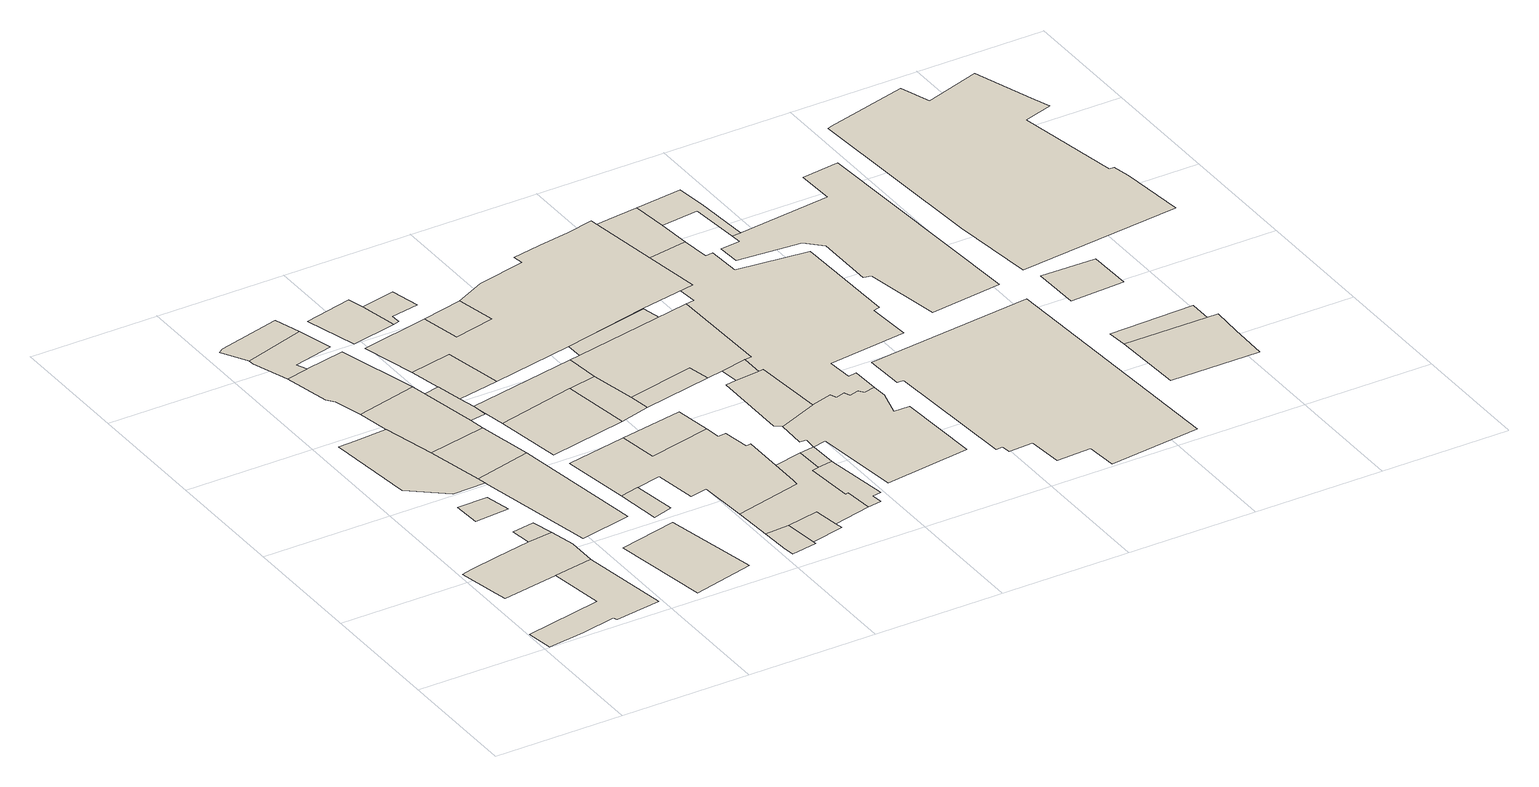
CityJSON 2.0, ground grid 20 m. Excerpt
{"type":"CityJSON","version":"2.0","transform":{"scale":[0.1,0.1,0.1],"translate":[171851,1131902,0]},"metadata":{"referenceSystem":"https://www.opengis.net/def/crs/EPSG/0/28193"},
"CityObjects":{
"building1":{"type":"Building","attributes":{"time":{"estimatedStart":{"year":1841},"estimatedEnd":{"year":1938}},"material":{"value":"dressed stone","sources":[{"name":"Amiran Atlas, sheet 11, map 4.2","type":"Secondary cartographic source"}],"paradata":{"author":"Beatrice Vaienti","date":"29-05-2023","version":0}},"numberOfFloors":{"value":"1","sources":[{"name":"Amiran Atlas, sheet 12, map 4.3","type":"Secondary cartographic source"}],"paradata":{"type":"user","author":"Beatrice Vaienti","date":"29-05-2023","comments":"In the atlas the value is \"1-3\", we have chosen a random value between 1 and 3 assigning a higher probability to 1 and 2 floors, respectively p=[0.35,0.35,0.3] for 1, 2, 3 floors","version":0}},"roof":{"type":{"value":"flat","paradata":{"type":"user","author":"Beatrice Vaienti","date":"29-05-2023","version":0}}},"updatedGeometry":true},"geometry":[{"type":"MultiSurface","lod":"0","boundaries":[[[0,1,2,3,4,5,6,7,8]]]}]},
"building2":{"type":"Building","attributes":{"time":{"estimatedStart":{"year":1841},"estimatedEnd":{"year":1938}},"material":{"value":"dressed stone","sources":[{"name":"Amiran Atlas, sheet 11, map 4.2","type":"Secondary cartographic source"}],"paradata":{"author":"Beatrice Vaienti","date":"29-05-2023","version":0}},"numberOfFloors":{"value":"2","sources":[{"name":"Amiran Atlas, sheet 12, map 4.3","type":"Secondary cartographic source"}],"paradata":{"type":"user","author":"Beatrice Vaienti","date":"29-05-2023","comments":"In the atlas the value is \"1-3\", we have chosen a random value between 1 and 3 assigning a higher probability to 1 and 2 floors, respectively p=[0.35,0.35,0.3] for 1, 2, 3 floors","version":0}},"roof":{"type":{"value":"hip","paradata":{"type":"user","author":"Beatrice Vaienti","date":"29-05-2023","comments":"In the Atlas the value is reported is 'gabled (tiles)', however it is not clear whether it refers to a hip or a gable roof. Therefore we assigned a random value between the two.","version":0}}},"updatedGeometry":true},"geometry":[{"type":"MultiSurface","lod":"0","boundaries":[[[9,10,7,6,11,12,13,14,15,16]]]}]},
"building3":{"type":"Building","attributes":{"time":{"estimatedStart":{"year":1841},"estimatedEnd":{"year":1938}},"material":{"value":"dressed stone","sources":[{"name":"Amiran Atlas, sheet 11, map 4.2","type":"Secondary cartographic source"}],"paradata":{"author":"Beatrice Vaienti","date":"29-05-2023","version":0}},"numberOfFloors":{"value":"3","sources":[{"name":"Amiran Atlas, sheet 12, map 4.3","type":"Secondary cartographic source"}],"paradata":{"type":"user","author":"Beatrice Vaienti","date":"29-05-2023","comments":"In the atlas the value is \"1-3\", we have chosen a random value between 1 and 3 assigning a higher probability to 1 and 2 floors, respectively p=[0.35,0.35,0.3] for 1, 2, 3 floors","version":0}},"roof":{"type":{"value":"domed","paradata":{"type":"user","author":"Beatrice Vaienti","date":"29-05-2023","version":0}}},"updatedGeometry":true},"geometry":[{"type":"MultiSurface","lod":"0","boundaries":[[[13,12,17,18]]]}]},
"building4":{"type":"Building","attributes":{"time":{"estimatedStart":{"year":1841},"estimatedEnd":{"year":1938}},"material":{"value":"dressed stone","sources":[{"name":"Amiran Atlas, sheet 11, map 4.2","type":"Secondary cartographic source"}],"paradata":{"author":"Beatrice Vaienti","date":"29-05-2023","version":0}},"numberOfFloors":{"value":"2","sources":[{"name":"Amiran Atlas, sheet 12, map 4.3","type":"Secondary cartographic source"}],"paradata":{"type":"user","author":"Beatrice Vaienti","date":"29-05-2023","comments":"In the atlas the value is \"1-3\", we have chosen a random value between 1 and 3 assigning a higher probability to 1 and 2 floors, respectively p=[0.35,0.35,0.3] for 1, 2, 3 floors","version":0}},"roof":{"type":{"value":"gable","paradata":{"type":"user","author":"Beatrice Vaienti","date":"29-05-2023","comments":"In the Atlas the value is reported is 'gabled (tiles)', however it is not clear whether it refers to a hip or a gable roof. Therefore we assigned a random value between the two.","version":0}}},"updatedGeometry":true},"geometry":[{"type":"MultiSurface","lod":"0","boundaries":[[[19,20,21,22]]]}]},
"building5":{"type":"Building","attributes":{"time":{"estimatedStart":{"year":1841},"estimatedEnd":{"year":1938}},"material":{"value":"dressed stone","sources":[{"name":"Amiran Atlas, sheet 11, map 4.2","type":"Secondary cartographic source"}],"paradata":{"author":"Beatrice Vaienti","date":"29-05-2023","version":0}},"numberOfFloors":{"value":"3","sources":[{"name":"Amiran Atlas, sheet 12, map 4.3","type":"Secondary cartographic source"}],"paradata":{"type":"user","author":"Beatrice Vaienti","date":"29-05-2023","comments":"In the atlas the value is \"1-3\", we have chosen a random value between 1 and 3 assigning a higher probability to 1 and 2 floors, respectively p=[0.35,0.35,0.3] for 1, 2, 3 floors","version":0}},"roof":{"type":{"value":"flat","paradata":{"type":"user","author":"Beatrice Vaienti","date":"29-05-2023","version":0}}},"updatedGeometry":true},"geometry":[{"type":"MultiSurface","lod":"0","boundaries":[[[23,24,25,26,27,28,29,30,31]]]}]},
"building6":{"type":"Building","attributes":{"time":{"estimatedStart":{"year":1841},"estimatedEnd":{"year":1938}},"material":{"value":"dressed stone","sources":[{"name":"Amiran Atlas, sheet 11, map 4.2","type":"Secondary cartographic source"}],"paradata":{"author":"Beatrice Vaienti","date":"29-05-2023","version":0}},"numberOfFloors":{"value":"1","sources":[{"name":"Amiran Atlas, sheet 12, map 4.3","type":"Secondary cartographic source"}],"paradata":{"type":"user","author":"Beatrice Vaienti","date":"29-05-2023","comments":"In the atlas the value is \"1-3\", we have chosen a random value between 1 and 3 assigning a higher probability to 1 and 2 floors, respectively p=[0.35,0.35,0.3] for 1, 2, 3 floors","version":0}},"roof":{"type":{"value":"flat","paradata":{"type":"user","author":"Beatrice Vaienti","date":"29-05-2023","version":0}}},"updatedGeometry":true},"geometry":[{"type":"MultiSurface","lod":"0","boundaries":[[[32,33,25,24,34]]]}]},
"building7":{"type":"Building","attributes":{"time":{"estimatedStart":{"year":1841},"estimatedEnd":{"year":1938}},"material":{"value":"dressed stone","sources":[{"name":"Amiran Atlas, sheet 11, map 4.2","type":"Secondary cartographic source"}],"paradata":{"author":"Beatrice Vaienti","date":"29-05-2023","version":0}},"numberOfFloors":{"value":"3","sources":[{"name":"Amiran Atlas, sheet 12, map 4.3","type":"Secondary cartographic source"}],"paradata":{"type":"user","author":"Beatrice Vaienti","date":"29-05-2023","comments":"In the atlas the value is \"1-3\", we have chosen a random value between 1 and 3 assigning a higher probability to 1 and 2 floors, respectively p=[0.35,0.35,0.3] for 1, 2, 3 floors","version":0}},"roof":{"type":{"value":"flat","paradata":{"type":"user","author":"Beatrice Vaienti","date":"29-05-2023","version":0}}},"updatedGeometry":true},"geometry":[{"type":"MultiSurface","lod":"0","boundaries":[[[35,36,37,38]]]}]},
"building8":{"type":"Building","attributes":{"time":{"estimatedStart":{"year":1841},"estimatedEnd":{"year":1938}},"material":{"value":"dressed stone","sources":[{"name":"Amiran Atlas, sheet 11, map 4.2","type":"Secondary cartographic source"}],"paradata":{"author":"Beatrice Vaienti","date":"29-05-2023","version":0}},"numberOfFloors":{"value":"3","sources":[{"name":"Amiran Atlas, sheet 12, map 4.3","type":"Secondary cartographic source"}],"paradata":{"type":"user","author":"Beatrice Vaienti","date":"29-05-2023","comments":"In the atlas the value is \"1-3\", we have chosen a random value between 1 and 3 assigning a higher probability to 1 and 2 floors, respectively p=[0.35,0.35,0.3] for 1, 2, 3 floors","version":0}},"roof":{"type":{"value":"flat","paradata":{"type":"user","author":"Beatrice Vaienti","date":"29-05-2023","version":0}}},"updatedGeometry":true},"geometry":[{"type":"MultiSurface","lod":"0","boundaries":[[[25,33,39,27,26]]]}]},
"building9":{"type":"Building","attributes":{"time":{"estimatedStart":{"year":1841},"estimatedEnd":{"year":1938}},"material":{"value":"dressed stone","sources":[{"name":"Amiran Atlas, sheet 11, map 4.2","type":"Secondary cartographic source"}],"paradata":{"author":"Beatrice Vaienti","date":"29-05-2023","version":0}},"numberOfFloors":{"value":"1","sources":[{"name":"Amiran Atlas, sheet 12, map 4.3","type":"Secondary cartographic source"}],"paradata":{"type":"user","author":"Beatrice Vaienti","date":"29-05-2023","comments":"In the atlas the value is \"1-3\", we have chosen a random value between 1 and 3 assigning a higher probability to 1 and 2 floors, respectively p=[0.35,0.35,0.3] for 1, 2, 3 floors","version":0}},"roof":{"type":{"value":"flat","paradata":{"type":"user","author":"Beatrice Vaienti","date":"29-05-2023","version":0}}},"updatedGeometry":true},"geometry":[{"type":"MultiSurface","lod":"0","boundaries":[[[40,41,28,27,39,42]]]}]},
"building10":{"type":"Building","attributes":{"time":{"estimatedStart":{"year":1841},"estimatedEnd":{"year":1938}},"material":{"value":"dressed stone","sources":[{"name":"Amiran Atlas, sheet 11, map 4.2","type":"Secondary cartographic source"}],"paradata":{"author":"Beatrice Vaienti","date":"29-05-2023","version":0}},"numberOfFloors":{"value":"3","sources":[{"name":"Amiran Atlas, sheet 12, map 4.3","type":"Secondary cartographic source"}],"paradata":{"type":"user","author":"Beatrice Vaienti","date":"29-05-2023","comments":"In the atlas the value is \"1-3\", we have chosen a random value between 1 and 3 assigning a higher probability to 1 and 2 floors, respectively p=[0.35,0.35,0.3] for 1, 2, 3 floors","version":0}},"roof":{"type":{"value":"flat","paradata":{"type":"user","author":"Beatrice Vaienti","date":"29-05-2023","version":0}}},"updatedGeometry":true},"geometry":[{"type":"MultiSurface","lod":"0","boundaries":[[[43,44,45,46,47]]]}]},
"building11":{"type":"Building","attributes":{"time":{"estimatedStart":{"year":1841},"estimatedEnd":{"year":1938}},"material":{"value":"dressed stone","sources":[{"name":"Amiran Atlas, sheet 11, map 4.2","type":"Secondary cartographic source"}],"paradata":{"author":"Beatrice Vaienti","date":"29-05-2023","version":0}},"numberOfFloors":{"value":"3","sources":[{"name":"Amiran Atlas, sheet 12, map 4.3","type":"Secondary cartographic source"}],"paradata":{"type":"user","author":"Beatrice Vaienti","date":"29-05-2023","comments":"In the atlas the value is \"1-3\", we have chosen a random value between 1 and 3 assigning a higher probability to 1 and 2 floors, respectively p=[0.35,0.35,0.3] for 1, 2, 3 floors","version":0}},"roof":{"type":{"value":"domed","paradata":{"type":"user","author":"Beatrice Vaienti","date":"29-05-2023","version":0}}},"updatedGeometry":true},"geometry":[{"type":"MultiSurface","lod":"0","boundaries":[[[48,49,50,51,52,43,47]]]}]},
"building12":{"type":"Building","attributes":{"time":{"estimatedStart":{"year":1841},"estimatedEnd":{"year":1938}},"material":{"value":"dressed stone","sources":[{"name":"Amiran Atlas, sheet 11, map 4.2","type":"Secondary cartographic source"}],"paradata":{"author":"Beatrice Vaienti","date":"29-05-2023","version":0}},"numberOfFloors":{"value":"3","sources":[{"name":"Amiran Atlas, sheet 12, map 4.3","type":"Secondary cartographic source"}],"paradata":{"type":"user","author":"Beatrice Vaienti","date":"29-05-2023","comments":"In the atlas the value is \"1-3\", we have chosen a random value between 1 and 3 assigning a higher probability to 1 and 2 floors, respectively p=[0.35,0.35,0.3] for 1, 2, 3 floors","version":0}},"roof":{"type":{"value":"flat","paradata":{"type":"user","author":"Beatrice Vaienti","date":"29-05-2023","version":0}}},"updatedGeometry":true},"geometry":[{"type":"MultiSurface","lod":"0","boundaries":[[[50,49,53,54,41,40,55]]]}]},
"building13":{"type":"Building","attributes":{"time":{"estimatedStart":{"year":1841},"estimatedEnd":{"year":1938}},"material":{"value":"dressed stone","sources":[{"name":"Amiran Atlas, sheet 11, map 4.2","type":"Secondary cartographic source"}],"paradata":{"author":"Beatrice Vaienti","date":"29-05-2023","version":0}},"numberOfFloors":{"value":"2","sources":[{"name":"Amiran Atlas, sheet 12, map 4.3","type":"Secondary cartographic source"}],"paradata":{"type":"user","author":"Beatrice Vaienti","date":"29-05-2023","comments":"In the atlas the value is \"1-3\", we have chosen a random value between 1 and 3 assigning a higher probability to 1 and 2 floors, respectively p=[0.35,0.35,0.3] for 1, 2, 3 floors","version":0}},"roof":{"type":{"value":"flat","paradata":{"type":"user","author":"Beatrice Vaienti","date":"29-05-2023","version":0}}},"updatedGeometry":true},"geometry":[{"type":"MultiSurface","lod":"0","boundaries":[[[56,57,58,59]]]}]},
"building14":{"type":"Building","attributes":{"time":{"estimatedStart":{"year":1841},"estimatedEnd":{"year":1938}},"material":{"value":"dressed stone","sources":[{"name":"Amiran Atlas, sheet 11, map 4.2","type":"Secondary cartographic source"}],"paradata":{"author":"Beatrice Vaienti","date":"29-05-2023","version":0}},"numberOfFloors":{"value":"2","sources":[{"name":"Amiran Atlas, sheet 12, map 4.3","type":"Secondary cartographic source"}],"paradata":{"type":"user","author":"Beatrice Vaienti","date":"29-05-2023","comments":"In the atlas the value is \"1-3\", we have chosen a random value between 1 and 3 assigning a higher probability to 1 and 2 floors, respectively p=[0.35,0.35,0.3] for 1, 2, 3 floors","version":0}},"roof":{"type":{"value":"gable","paradata":{"type":"user","author":"Beatrice Vaienti","date":"29-05-2023","comments":"In the Atlas the value is reported is 'gabled (tiles)', however it is not clear whether it refers to a hip or a gable roof. Therefore we assigned a random value between the two.","version":0}}},"updatedGeometry":true},"geometry":[{"type":"MultiSurface","lod":"0","boundaries":[[[60,42,61,62,63,64]]]}]},
"building15":{"type":"Building","attributes":{"time":{"estimatedStart":{"year":1841},"estimatedEnd":{"year":1938}},"material":{"value":"dressed stone","sources":[{"name":"Amiran Atlas, sheet 11, map 4.2","type":"Secondary cartographic source"}],"paradata":{"author":"Beatrice Vaienti","date":"29-05-2023","version":0}},"numberOfFloors":{"value":"3","sources":[{"name":"Amiran Atlas, sheet 12, map 4.3","type":"Secondary cartographic source"}],"paradata":{"type":"user","author":"Beatrice Vaienti","date":"29-05-2023","comments":"In the atlas the value is \"1-3\", we have chosen a random value between 1 and 3 assigning a higher probability to 1 and 2 floors, respectively p=[0.35,0.35,0.3] for 1, 2, 3 floors","version":0}},"roof":{"type":{"value":"gable","paradata":{"type":"user","author":"Beatrice Vaienti","date":"29-05-2023","comments":"In the Atlas the value is reported is 'gabled (tiles)', however it is not clear whether it refers to a hip or a gable roof. Therefore we assigned a random value between the two.","version":0}}},"updatedGeometry":true},"geometry":[{"type":"MultiSurface","lod":"0","boundaries":[[[65,66,67,68,69,70]]]}]},
"building16":{"type":"Building","attributes":{"time":{"estimatedStart":{"year":1841},"estimatedEnd":{"year":1938}},"material":{"value":"dressed stone","sources":[{"name":"Amiran Atlas, sheet 11, map 4.2","type":"Secondary cartographic source"}],"paradata":{"author":"Beatrice Vaienti","date":"29-05-2023","version":0}},"numberOfFloors":{"value":"1","sources":[{"name":"Amiran Atlas, sheet 12, map 4.3","type":"Secondary cartographic source"}],"paradata":{"type":"user","author":"Beatrice Vaienti","date":"29-05-2023","comments":"In the atlas the value is \"1-3\", we have chosen a random value between 1 and 3 assigning a higher probability to 1 and 2 floors, respectively p=[0.35,0.35,0.3] for 1, 2, 3 floors","version":0}},"roof":{"type":{"value":"flat","paradata":{"type":"user","author":"Beatrice Vaienti","date":"29-05-2023","version":0}}},"updatedGeometry":true},"geometry":[{"type":"MultiSurface","lod":"0","boundaries":[[[71,64,63,72,73]]]}]},
"building17":{"type":"Building","attributes":{"time":{"estimatedStart":{"year":1841},"estimatedEnd":{"year":1938}},"material":{"value":"dressed stone","sources":[{"name":"Amiran Atlas, sheet 11, map 4.2","type":"Secondary cartographic source"}],"paradata":{"author":"Beatrice Vaienti","date":"29-05-2023","version":0}},"numberOfFloors":{"value":"2","sources":[{"name":"Amiran Atlas, sheet 12, map 4.3","type":"Secondary cartographic source"}],"paradata":{"type":"user","author":"Beatrice Vaienti","date":"29-05-2023","comments":"In the atlas the value is \"1-3\", we have chosen a random value between 1 and 3 assigning a higher probability to 1 and 2 floors, respectively p=[0.35,0.35,0.3] for 1, 2, 3 floors","version":0}},"roof":{"type":{"value":"domed","paradata":{"type":"user","author":"Beatrice Vaienti","date":"29-05-2023","version":0}}},"updatedGeometry":true},"geometry":[{"type":"MultiSurface","lod":"0","boundaries":[[[74,75,76,77,78]]]}]},
"building18":{"type":"Building","attributes":{"time":{"estimatedStart":{"year":1841},"estimatedEnd":{"year":1938}},"material":{"value":"dressed stone","sources":[{"name":"Amiran Atlas, sheet 11, map 4.2","type":"Secondary cartographic source"}],"paradata":{"author":"Beatrice Vaienti","date":"29-05-2023","version":0}},"numberOfFloors":{"value":"1","sources":[{"name":"Amiran Atlas, sheet 12, map 4.3","type":"Secondary cartographic source"}],"paradata":{"type":"user","author":"Beatrice Vaienti","date":"29-05-2023","comments":"In the atlas the value is \"1-3\", we have chosen a random value between 1 and 3 assigning a higher probability to 1 and 2 floors, respectively p=[0.35,0.35,0.3] for 1, 2, 3 floors","version":0}},"roof":{"type":{"value":"flat","paradata":{"type":"user","author":"Beatrice Vaienti","date":"29-05-2023","version":0}}},"updatedGeometry":true},"geometry":[{"type":"MultiSurface","lod":"0","boundaries":[[[79,80,81,82]]]}]},
"building19":{"type":"Building","attributes":{"time":{"estimatedStart":{"year":1841},"estimatedEnd":{"year":1938}},"material":{"value":"dressed stone","sources":[{"name":"Amiran Atlas, sheet 11, map 4.2","type":"Secondary cartographic source"}],"paradata":{"author":"Beatrice Vaienti","date":"29-05-2023","version":0}},"numberOfFloors":{"value":"3","sources":[{"name":"Amiran Atlas, sheet 12, map 4.3","type":"Secondary cartographic source"}],"paradata":{"type":"user","author":"Beatrice Vaienti","date":"29-05-2023","comments":"In the atlas the value is \"1-3\", we have chosen a random value between 1 and 3 assigning a higher probability to 1 and 2 floors, respectively p=[0.35,0.35,0.3] for 1, 2, 3 floors","version":0}},"roof":{"type":{"value":"flat","paradata":{"type":"user","author":"Beatrice Vaienti","date":"29-05-2023","version":0}}},"updatedGeometry":true},"geometry":[{"type":"MultiSurface","lod":"0","boundaries":[[[83,84,85,86,87,88,58,57,89,90,91,92,93,94,95,96,97]]]}]},
"building20":{"type":"Building","attributes":{"time":{"estimatedStart":{"year":1841},"estimatedEnd":{"year":1938}},"material":{"value":"dressed stone","sources":[{"name":"Amiran Atlas, sheet 11, map 4.2","type":"Secondary cartographic source"}],"paradata":{"author":"Beatrice Vaienti","date":"29-05-2023","version":0}},"numberOfFloors":{"value":"2","sources":[{"name":"Amiran Atlas, sheet 12, map 4.3","type":"Secondary cartographic source"}],"paradata":{"type":"user","author":"Beatrice Vaienti","date":"29-05-2023","comments":"In the atlas the value is \"1-3\", we have chosen a random value between 1 and 3 assigning a higher probability to 1 and 2 floors, respectively p=[0.35,0.35,0.3] for 1, 2, 3 floors","version":0}},"roof":{"type":{"value":"domed","paradata":{"type":"user","author":"Beatrice Vaienti","date":"29-05-2023","version":0}}},"updatedGeometry":true},"geometry":[{"type":"MultiSurface","lod":"0","boundaries":[[[70,69,98,99,100]]]}]},
"building21":{"type":"Building","attributes":{"time":{"estimatedStart":{"year":1841},"estimatedEnd":{"year":1938}},"material":{"value":"dressed stone","sources":[{"name":"Amiran Atlas, sheet 11, map 4.2","type":"Secondary cartographic source"}],"paradata":{"author":"Beatrice Vaienti","date":"29-05-2023","version":0}},"numberOfFloors":{"value":"1","sources":[{"name":"Amiran Atlas, sheet 12, map 4.3","type":"Secondary cartographic source"}],"paradata":{"type":"user","author":"Beatrice Vaienti","date":"29-05-2023","comments":"In the atlas the value is \"1-3\", we have chosen a random value between 1 and 3 assigning a higher probability to 1 and 2 floors, respectively p=[0.35,0.35,0.3] for 1, 2, 3 floors","version":0}},"roof":{"type":{"value":"flat","paradata":{"type":"user","author":"Beatrice Vaienti","date":"29-05-2023","version":0}}},"updatedGeometry":true},"geometry":[{"type":"MultiSurface","lod":"0","boundaries":[[[80,101,102,62,81]]]}]},
"building22":{"type":"Building","attributes":{"time":{"estimatedStart":{"year":1841},"estimatedEnd":{"year":1938}},"material":{"value":"dressed stone","sources":[{"name":"Amiran Atlas, sheet 11, map 4.2","type":"Secondary cartographic source"}],"paradata":{"author":"Beatrice Vaienti","date":"29-05-2023","version":0}},"numberOfFloors":{"value":"1","sources":[{"name":"Amiran Atlas, sheet 12, map 4.3","type":"Secondary cartographic source"}],"paradata":{"type":"user","author":"Beatrice Vaienti","date":"29-05-2023","comments":"In the atlas the value is \"1-3\", we have chosen a random value between 1 and 3 assigning a higher probability to 1 and 2 floors, respectively p=[0.35,0.35,0.3] for 1, 2, 3 floors","version":0}},"roof":{"type":{"value":"domed","paradata":{"type":"user","author":"Beatrice Vaienti","date":"29-05-2023","version":0}}},"updatedGeometry":true},"geometry":[{"type":"MultiSurface","lod":"0","boundaries":[[[99,103,104,105,106,107,108,95,94,93,92,65,70,100]]]}]},
"building23":{"type":"Building","attributes":{"time":{"estimatedStart":{"year":1841},"estimatedEnd":{"year":1938}},"material":{"value":"dressed stone","sources":[{"name":"Amiran Atlas, sheet 11, map 4.2","type":"Secondary cartographic source"}],"paradata":{"author":"Beatrice Vaienti","date":"29-05-2023","version":0}},"numberOfFloors":{"value":"3","sources":[{"name":"Amiran Atlas, sheet 12, map 4.3","type":"Secondary cartographic source"}],"paradata":{"type":"user","author":"Beatrice Vaienti","date":"29-05-2023","comments":"In the atlas the value is \"1-3\", we have chosen a random value between 1 and 3 assigning a higher probability to 1 and 2 floors, respectively p=[0.35,0.35,0.3] for 1, 2, 3 floors","version":0}},"roof":{"type":{"value":"flat","paradata":{"type":"user","author":"Beatrice Vaienti","date":"29-05-2023","version":0}}},"updatedGeometry":true},"geometry":[{"type":"MultiSurface","lod":"0","boundaries":[[[75,74,109,110,111,112]]]}]},
"building24":{"type":"Building","attributes":{"time":{"estimatedStart":{"year":1841},"estimatedEnd":{"year":1938}},"material":{"value":"dressed stone","sources":[{"name":"Amiran Atlas, sheet 11, map 4.2","type":"Secondary cartographic source"}],"paradata":{"author":"Beatrice Vaienti","date":"29-05-2023","version":0}},"numberOfFloors":{"value":"3","sources":[{"name":"Amiran Atlas, sheet 12, map 4.3","type":"Secondary cartographic source"}],"paradata":{"type":"user","author":"Beatrice Vaienti","date":"29-05-2023","comments":"In the atlas the value is \"1-3\", we have chosen a random value between 1 and 3 assigning a higher probability to 1 and 2 floors, respectively p=[0.35,0.35,0.3] for 1, 2, 3 floors","version":0}},"roof":{"type":{"value":"flat","paradata":{"type":"user","author":"Beatrice Vaienti","date":"29-05-2023","version":0}}},"updatedGeometry":true},"geometry":[{"type":"MultiSurface","lod":"0","boundaries":[[[87,86,85,113]]]}]},
"building25":{"type":"Building","attributes":{"time":{"estimatedStart":{"year":1841},"estimatedEnd":{"year":1938}},"material":{"value":"dressed stone","sources":[{"name":"Amiran Atlas, sheet 11, map 4.2","type":"Secondary cartographic source"}],"paradata":{"author":"Beatrice Vaienti","date":"29-05-2023","version":0}},"numberOfFloors":{"value":"1","sources":[{"name":"Amiran Atlas, sheet 12, map 4.3","type":"Secondary cartographic source"}],"paradata":{"type":"user","author":"Beatrice Vaienti","date":"29-05-2023","comments":"In the atlas the value is \"1-3\", we have chosen a random value between 1 and 3 assigning a higher probability to 1 and 2 floors, respectively p=[0.35,0.35,0.3] for 1, 2, 3 floors","version":0}},"roof":{"type":{"value":"domed","paradata":{"type":"user","author":"Beatrice Vaienti","date":"29-05-2023","version":0}}},"updatedGeometry":true},"geometry":[{"type":"MultiSurface","lod":"0","boundaries":[[[114,101,80,79,115]]]}]},
"building26":{"type":"Building","attributes":{"time":{"estimatedStart":{"year":1841},"estimatedEnd":{"year":1938}},"material":{"value":"dressed stone","sources":[{"name":"Amiran Atlas, sheet 11, map 4.2","type":"Secondary cartographic source"}],"paradata":{"author":"Beatrice Vaienti","date":"29-05-2023","version":0}},"numberOfFloors":{"value":"1","sources":[{"name":"Amiran Atlas, sheet 12, map 4.3","type":"Secondary cartographic source"}],"paradata":{"type":"user","author":"Beatrice Vaienti","date":"29-05-2023","comments":"In the atlas the value is \"1-3\", we have chosen a random value between 1 and 3 assigning a higher probability to 1 and 2 floors, respectively p=[0.35,0.35,0.3] for 1, 2, 3 floors","version":0}},"roof":{"type":{"value":"domed","paradata":{"type":"user","author":"Beatrice Vaienti","date":"29-05-2023","version":0}}},"updatedGeometry":true},"geometry":[{"type":"MultiSurface","lod":"0","boundaries":[[[116,117,118,119]]]}]},
"building27":{"type":"Building","attributes":{"time":{"estimatedStart":{"year":1841},"estimatedEnd":{"year":1938}},"material":{"value":"dressed stone","sources":[{"name":"Amiran Atlas, sheet 11, map 4.2","type":"Secondary cartographic source"}],"paradata":{"author":"Beatrice Vaienti","date":"29-05-2023","version":0}},"numberOfFloors":{"value":"2","sources":[{"name":"Amiran Atlas, sheet 12, map 4.3","type":"Secondary cartographic source"}],"paradata":{"type":"user","author":"Beatrice Vaienti","date":"29-05-2023","comments":"In the atlas the value is \"1-3\", we have chosen a random value between 1 and 3 assigning a higher probability to 1 and 2 floors, respectively p=[0.35,0.35,0.3] for 1, 2, 3 floors","version":0}},"roof":{"type":{"value":"flat","paradata":{"type":"user","author":"Beatrice Vaienti","date":"29-05-2023","version":0}}},"updatedGeometry":true},"geometry":[{"type":"MultiSurface","lod":"0","boundaries":[[[120,121,107,106,105,104,103,122,123]]]}]},
"building28":{"type":"Building","attributes":{"time":{"estimatedStart":{"year":1841},"estimatedEnd":{"year":1938}},"material":{"value":"dressed stone","sources":[{"name":"Amiran Atlas, sheet 11, map 4.2","type":"Secondary cartographic source"}],"paradata":{"author":"Beatrice Vaienti","date":"29-05-2023","version":0}},"numberOfFloors":{"value":"3","sources":[{"name":"Amiran Atlas, sheet 12, map 4.3","type":"Secondary cartographic source"}],"paradata":{"type":"user","author":"Beatrice Vaienti","date":"29-05-2023","comments":"In the atlas the value is \"1-3\", we have chosen a random value between 1 and 3 assigning a higher probability to 1 and 2 floors, respectively p=[0.35,0.35,0.3] for 1, 2, 3 floors","version":0}},"roof":{"type":{"value":"domed","paradata":{"type":"user","author":"Beatrice Vaienti","date":"29-05-2023","version":0}}},"updatedGeometry":true},"geometry":[{"type":"MultiSurface","lod":"0","boundaries":[[[107,121,124,108]]]}]},
"building29":{"type":"Building","attributes":{"time":{"estimatedStart":{"year":1841},"estimatedEnd":{"year":1938}},"material":{"value":"dressed stone","sources":[{"name":"Amiran Atlas, sheet 11, map 4.2","type":"Secondary cartographic source"}],"paradata":{"author":"Beatrice Vaienti","date":"29-05-2023","version":0}},"numberOfFloors":{"value":"3","sources":[{"name":"Amiran Atlas, sheet 12, map 4.3","type":"Secondary cartographic source"}],"paradata":{"type":"user","author":"Beatrice Vaienti","date":"29-05-2023","comments":"In the atlas the value is \"1-3\", we have chosen a random value between 1 and 3 assigning a higher probability to 1 and 2 floors, respectively p=[0.35,0.35,0.3] for 1, 2, 3 floors","version":0}},"roof":{"type":{"value":"domed","paradata":{"type":"user","author":"Beatrice Vaienti","date":"29-05-2023","version":0}}},"updatedGeometry":true},"geometry":[{"type":"MultiSurface","lod":"0","boundaries":[[[114,115,125,126]]]}]},
"building30":{"type":"Building","attributes":{"time":{"estimatedStart":{"year":1841},"estimatedEnd":{"year":1938}},"material":{"value":"dressed stone","sources":[{"name":"Amiran Atlas, sheet 11, map 4.2","type":"Secondary cartographic source"}],"paradata":{"author":"Beatrice Vaienti","date":"29-05-2023","version":0}},"numberOfFloors":{"value":"1","sources":[{"name":"Amiran Atlas, sheet 12, map 4.3","type":"Secondary cartographic source"}],"paradata":{"type":"user","author":"Beatrice Vaienti","date":"29-05-2023","comments":"In the atlas the value is \"1-3\", we have chosen a random value between 1 and 3 assigning a higher probability to 1 and 2 floors, respectively p=[0.35,0.35,0.3] for 1, 2, 3 floors","version":0}},"roof":{"type":{"value":"flat","paradata":{"type":"user","author":"Beatrice Vaienti","date":"29-05-2023","version":0}}},"updatedGeometry":true},"geometry":[{"type":"MultiSurface","lod":"0","boundaries":[[[71,73,72,127,128,129,130,131,132,133,134,135,136,137,117,116,119,118,138]]]}]},
"building31":{"type":"Building","attributes":{"time":{"estimatedStart":{"year":1841},"estimatedEnd":{"year":1938}},"material":{"value":"dressed stone","sources":[{"name":"Amiran Atlas, sheet 11, map 4.2","type":"Secondary cartographic source"}],"paradata":{"author":"Beatrice Vaienti","date":"29-05-2023","version":0}},"numberOfFloors":{"value":"2","sources":[{"name":"Amiran Atlas, sheet 12, map 4.3","type":"Secondary cartographic source"}],"paradata":{"type":"user","author":"Beatrice Vaienti","date":"29-05-2023","comments":"In the atlas the value is \"1-3\", we have chosen a random value between 1 and 3 assigning a higher probability to 1 and 2 floors, respectively p=[0.35,0.35,0.3] for 1, 2, 3 floors","version":0}},"roof":{"type":{"value":"domed","paradata":{"type":"user","author":"Beatrice Vaienti","date":"29-05-2023","version":0}}},"updatedGeometry":true},"geometry":[{"type":"MultiSurface","lod":"0","boundaries":[[[101,114,126,125,139,140,141,142,143,102]]]}]},
"building32":{"type":"Building","attributes":{"time":{"estimatedStart":{"year":1841},"estimatedEnd":{"year":1938}},"material":{"value":"dressed stone","sources":[{"name":"Amiran Atlas, sheet 11, map 4.2","type":"Secondary cartographic source"}],"paradata":{"author":"Beatrice Vaienti","date":"29-05-2023","version":0}},"numberOfFloors":{"value":"3","sources":[{"name":"Amiran Atlas, sheet 12, map 4.3","type":"Secondary cartographic source"}],"paradata":{"type":"user","author":"Beatrice Vaienti","date":"29-05-2023","comments":"In the atlas the value is \"1-3\", we have chosen a random value between 1 and 3 assigning a higher probability to 1 and 2 floors, respectively p=[0.35,0.35,0.3] for 1, 2, 3 floors","version":0}},"roof":{"type":{"value":"gable","paradata":{"type":"user","author":"Beatrice Vaienti","date":"29-05-2023","comments":"In the Atlas the value is reported is 'gabled (tiles)', however it is not clear whether it refers to a hip or a gable roof. Therefore we assigned a random value between the two.","version":0}}},"updatedGeometry":true},"geometry":[{"type":"MultiSurface","lod":"0","boundaries":[[[127,143,144,145]]]}]},
"building33":{"type":"Building","attributes":{"time":{"estimatedStart":{"year":1841},"estimatedEnd":{"year":1938}},"material":{"value":"dressed stone","sources":[{"name":"Amiran Atlas, sheet 11, map 4.2","type":"Secondary cartographic source"}],"paradata":{"author":"Beatrice Vaienti","date":"29-05-2023","version":0}},"numberOfFloors":{"value":"1","sources":[{"name":"Amiran Atlas, sheet 12, map 4.3","type":"Secondary cartographic source"}],"paradata":{"type":"user","author":"Beatrice Vaienti","date":"29-05-2023","comments":"In the atlas the value is \"1-3\", we have chosen a random value between 1 and 3 assigning a higher probability to 1 and 2 floors, respectively p=[0.35,0.35,0.3] for 1, 2, 3 floors","version":0}},"roof":{"type":{"value":"domed","paradata":{"type":"user","author":"Beatrice Vaienti","date":"29-05-2023","version":0}}},"updatedGeometry":true},"geometry":[{"type":"MultiSurface","lod":"0","boundaries":[[[146,147,148,149,150,151,152]]]}]},
"building34":{"type":"Building","attributes":{"time":{"estimatedStart":{"year":1841},"estimatedEnd":{"year":1938}},"material":{"value":"dressed stone","sources":[{"name":"Amiran Atlas, sheet 11, map 4.2","type":"Secondary cartographic source"}],"paradata":{"author":"Beatrice Vaienti","date":"29-05-2023","version":0}},"numberOfFloors":{"value":"2","sources":[{"name":"Amiran Atlas, sheet 12, map 4.3","type":"Secondary cartographic source"}],"paradata":{"type":"user","author":"Beatrice Vaienti","date":"29-05-2023","comments":"In the atlas the value is \"1-3\", we have chosen a random value between 1 and 3 assigning a higher probability to 1 and 2 floors, respectively p=[0.35,0.35,0.3] for 1, 2, 3 floors","version":0}},"roof":{"type":{"value":"domed","paradata":{"type":"user","author":"Beatrice Vaienti","date":"29-05-2023","version":0}}},"updatedGeometry":true},"geometry":[{"type":"MultiSurface","lod":"0","boundaries":[[[153,154,155,156,157,149,148,158,159,124,160,161,162,163,164,165,166,167]]]}]},
"building35":{"type":"Building","attributes":{"time":{"estimatedStart":{"year":1841},"estimatedEnd":{"year":1938}},"material":{"value":"dressed stone","sources":[{"name":"Amiran Atlas, sheet 11, map 4.2","type":"Secondary cartographic source"}],"paradata":{"author":"Beatrice Vaienti","date":"29-05-2023","version":0}},"numberOfFloors":{"value":"1","sources":[{"name":"Amiran Atlas, sheet 12, map 4.3","type":"Secondary cartographic source"}],"paradata":{"type":"user","author":"Beatrice Vaienti","date":"29-05-2023","comments":"In the atlas the value is \"1-3\", we have chosen a random value between 1 and 3 assigning a higher probability to 1 and 2 floors, respectively p=[0.35,0.35,0.3] for 1, 2, 3 floors","version":0}},"roof":{"type":{"value":"domed","paradata":{"type":"user","author":"Beatrice Vaienti","date":"29-05-2023","version":0}}},"updatedGeometry":true},"geometry":[{"type":"MultiSurface","lod":"0","boundaries":[[[140,139,152,151]]]}]},
"building36":{"type":"Building","attributes":{"time":{"estimatedStart":{"year":1841},"estimatedEnd":{"year":1938}},"material":{"value":"dressed stone","sources":[{"name":"Amiran Atlas, sheet 11, map 4.2","type":"Secondary cartographic source"}],"paradata":{"author":"Beatrice Vaienti","date":"29-05-2023","version":0}},"numberOfFloors":{"value":"3","sources":[{"name":"Amiran Atlas, sheet 12, map 4.3","type":"Secondary cartographic source"}],"paradata":{"type":"user","author":"Beatrice Vaienti","date":"29-05-2023","comments":"In the atlas the value is \"1-3\", we have chosen a random value between 1 and 3 assigning a higher probability to 1 and 2 floors, respectively p=[0.35,0.35,0.3] for 1, 2, 3 floors","version":0}},"roof":{"type":{"value":"flat","paradata":{"type":"user","author":"Beatrice Vaienti","date":"29-05-2023","version":0}}},"updatedGeometry":true},"geometry":[{"type":"MultiSurface","lod":"0","boundaries":[[[166,168,169,170,171,172,173,174,175,176,177,178,130,129,179,180,142,141,140,151,150,149,157,156,155,154,153,167]]]}]},
"building37":{"type":"Building","attributes":{"time":{"estimatedStart":{"year":1841},"estimatedEnd":{"year":1938}},"material":{"value":"dressed stone","sources":[{"name":"Amiran Atlas, sheet 11, map 4.2","type":"Secondary cartographic source"}],"paradata":{"author":"Beatrice Vaienti","date":"29-05-2023","version":0}},"numberOfFloors":{"value":"1","sources":[{"name":"Amiran Atlas, sheet 12, map 4.3","type":"Secondary cartographic source"}],"paradata":{"type":"user","author":"Beatrice Vaienti","date":"29-05-2023","comments":"In the atlas the value is \"1-3\", we have chosen a random value between 1 and 3 assigning a higher probability to 1 and 2 floors, respectively p=[0.35,0.35,0.3] for 1, 2, 3 floors","version":0}},"roof":{"type":{"value":"flat","paradata":{"type":"user","author":"Beatrice Vaienti","date":"29-05-2023","version":0}}},"updatedGeometry":true},"geometry":[{"type":"MultiSurface","lod":"0","boundaries":[[[130,178,181,182,183,131]]]}]},
"building38":{"type":"Building","attributes":{"time":{"estimatedStart":{"year":1841},"estimatedEnd":{"year":1938}},"material":{"value":"dressed stone","sources":[{"name":"Amiran Atlas, sheet 11, map 4.2","type":"Secondary cartographic source"}],"paradata":{"author":"Beatrice Vaienti","date":"29-05-2023","version":0}},"numberOfFloors":{"value":"2","sources":[{"name":"Amiran Atlas, sheet 12, map 4.3","type":"Secondary cartographic source"}],"paradata":{"type":"user","author":"Beatrice Vaienti","date":"29-05-2023","comments":"In the atlas the value is \"1-3\", we have chosen a random value between 1 and 3 assigning a higher probability to 1 and 2 floors, respectively p=[0.35,0.35,0.3] for 1, 2, 3 floors","version":0}},"roof":{"type":{"value":"flat","paradata":{"type":"user","author":"Beatrice Vaienti","date":"29-05-2023","version":0}}},"updatedGeometry":true},"geometry":[{"type":"MultiSurface","lod":"0","boundaries":[[[184,185,186,187,188,189,190,191,192,193,194,195]]]}]},
"building39":{"type":"Building","attributes":{"time":{"estimatedStart":{"year":1841},"estimatedEnd":{"year":1938}},"material":{"value":"dressed stone","sources":[{"name":"Amiran Atlas, sheet 11, map 4.2","type":"Secondary cartographic source"}],"paradata":{"author":"Beatrice Vaienti","date":"29-05-2023","version":0}},"numberOfFloors":{"value":"2","sources":[{"name":"Amiran Atlas, sheet 12, map 4.3","type":"Secondary cartographic source"}],"paradata":{"type":"user","author":"Beatrice Vaienti","date":"29-05-2023","comments":"In the atlas the value is \"1-3\", we have chosen a random value between 1 and 3 assigning a higher probability to 1 and 2 floors, respectively p=[0.35,0.35,0.3] for 1, 2, 3 floors","version":0}},"roof":{"type":{"value":"domed","paradata":{"type":"user","author":"Beatrice Vaienti","date":"29-05-2023","version":0}}},"updatedGeometry":true},"geometry":[{"type":"MultiSurface","lod":"0","boundaries":[[[196,197,198,199,182,181,200]]]}]},
"building40":{"type":"Building","attributes":{"time":{"estimatedStart":{"year":1841},"estimatedEnd":{"year":1938}},"material":{"value":"dressed stone","sources":[{"name":"Amiran Atlas, sheet 11, map 4.2","type":"Secondary cartographic source"}],"paradata":{"author":"Beatrice Vaienti","date":"29-05-2023","version":0}},"numberOfFloors":{"value":"2","sources":[{"name":"Amiran Atlas, sheet 12, map 4.3","type":"Secondary cartographic source"}],"paradata":{"type":"user","author":"Beatrice Vaienti","date":"29-05-2023","comments":"In the atlas the value is \"1-3\", we have chosen a random value between 1 and 3 assigning a higher probability to 1 and 2 floors, respectively p=[0.35,0.35,0.3] for 1, 2, 3 floors","version":0}},"roof":{"type":{"value":"flat","paradata":{"type":"user","author":"Beatrice Vaienti","date":"29-05-2023","version":0}}},"updatedGeometry":true},"geometry":[{"type":"MultiSurface","lod":"0","boundaries":[[[201,202,203,197,196,204,205,206,207,208,209,210,211,212,213]]]}]},
"building41":{"type":"Building","attributes":{"time":{"estimatedStart":{"year":1841},"estimatedEnd":{"year":1938}},"material":{"value":"dressed stone","sources":[{"name":"Amiran Atlas, sheet 11, map 4.2","type":"Secondary cartographic source"}],"paradata":{"author":"Beatrice Vaienti","date":"29-05-2023","version":0}},"numberOfFloors":{"value":"3","sources":[{"name":"Amiran Atlas, sheet 12, map 4.3","type":"Secondary cartographic source"}],"paradata":{"type":"user","author":"Beatrice Vaienti","date":"29-05-2023","comments":"In the atlas the value is \"1-3\", we have chosen a random value between 1 and 3 assigning a higher probability to 1 and 2 floors, respectively p=[0.35,0.35,0.3] for 1, 2, 3 floors","version":0}},"roof":{"type":{"value":"flat","paradata":{"type":"user","author":"Beatrice Vaienti","date":"29-05-2023","version":0}}},"updatedGeometry":true},"geometry":[{"type":"MultiSurface","lod":"0","boundaries":[[[214,215,216,217,218,219]]]}]},
"building42":{"type":"Building","attributes":{"time":{"estimatedStart":{"year":1841},"estimatedEnd":{"year":1938}},"material":{"value":"dressed stone","sources":[{"name":"Amiran Atlas, sheet 11, map 4.2","type":"Secondary cartographic source"}],"paradata":{"author":"Beatrice Vaienti","date":"29-05-2023","version":0}},"numberOfFloors":{"value":"1","sources":[{"name":"Amiran Atlas, sheet 12, map 4.3","type":"Secondary cartographic source"}],"paradata":{"type":"user","author":"Beatrice Vaienti","date":"29-05-2023","comments":"In the atlas the value is \"1-3\", we have chosen a random value between 1 and 3 assigning a higher probability to 1 and 2 floors, respectively p=[0.35,0.35,0.3] for 1, 2, 3 floors","version":0}},"roof":{"type":{"value":"flat","paradata":{"type":"user","author":"Beatrice Vaienti","date":"29-05-2023","version":0}}},"updatedGeometry":true},"geometry":[{"type":"MultiSurface","lod":"0","boundaries":[[[220,214,219,221]]]}]},
"building43":{"type":"Building","attributes":{"time":{"estimatedStart":{"year":1841},"estimatedEnd":{"year":1938}},"material":{"value":"dressed stone","sources":[{"name":"Amiran Atlas, sheet 11, map 4.2","type":"Secondary cartographic source"}],"paradata":{"author":"Beatrice Vaienti","date":"29-05-2023","version":0}},"numberOfFloors":{"value":"2","sources":[{"name":"Amiran Atlas, sheet 12, map 4.3","type":"Secondary cartographic source"}],"paradata":{"type":"user","author":"Beatrice Vaienti","date":"29-05-2023","comments":"In the atlas the value is \"1-3\", we have chosen a random value between 1 and 3 assigning a higher probability to 1 and 2 floors, respectively p=[0.35,0.35,0.3] for 1, 2, 3 floors","version":0}},"roof":{"type":{"value":"flat","paradata":{"type":"user","author":"Beatrice Vaienti","date":"29-05-2023","version":0}}},"updatedGeometry":true},"geometry":[{"type":"MultiSurface","lod":"0","boundaries":[[[222,223,224,225]]]}]},
"building44":{"type":"Building","attributes":{"time":{"estimatedStart":{"year":1841},"estimatedEnd":{"year":1938}},"material":{"value":"dressed stone","sources":[{"name":"Amiran Atlas, sheet 11, map 4.2","type":"Secondary cartographic source"}],"paradata":{"author":"Beatrice Vaienti","date":"29-05-2023","version":0}},"numberOfFloors":{"value":"3","sources":[{"name":"Amiran Atlas, sheet 12, map 4.3","type":"Secondary cartographic source"}],"paradata":{"type":"user","author":"Beatrice Vaienti","date":"29-05-2023","comments":"In the atlas the value is \"1-3\", we have chosen a random value between 1 and 3 assigning a higher probability to 1 and 2 floors, respectively p=[0.35,0.35,0.3] for 1, 2, 3 floors","version":0}},"roof":{"type":{"value":"flat","paradata":{"type":"user","author":"Beatrice Vaienti","date":"29-05-2023","version":0}}},"updatedGeometry":true},"geometry":[{"type":"MultiSurface","lod":"0","boundaries":[[[226,227,228,229,230,231,232,233,234,235,236,237,238,239]]]}]}
},
"vertices":[
[3,43,0],[9,2,0],[67,9,0],[121,20,0],[123,14,0],[195,24,0],[173,164,0],[111,153,0],[124,67,0],
[19,156,0],[23,139,0],[173,210,0],[164,250,0],[125,245,0],[71,235,0],[23,225,0],[6,221,0],
[156,284,0],[121,278,0],
[137,372,0],[90,371,0],[92,328,0],[146,332,0],
[103,404,0],[154,405,0],[152,419,0],[144,455,0],[132,508,0],[112,591,0],[62,588,0],[34,586,0],[49,447,0],
[273,231,0],[242,441,0],[193,215,0],
[347,39,0],[317,187,0],[226,166,0],[251,15,0],
[225,527,0],
[199,665,0],[103,642,0],[221,552,0],
[143,866,0],[130,907,0],[32,882,0],[24,877,0],[46,837,0],
[47,828,0],[66,771,0],[102,779,0],[95,796,0],[158,811,0],
[82,699,0],[91,687,0],[165,792,0],
[334,220,0],[323,288,0],[294,281,0],[303,211,0],
[204,642,0],[247,556,0],[243,580,0],[237,606,0],[229,648,0],
[408,96,0],[411,50,0],[413,34,0],[453,41,0],[452,46,0],[446,99,0],
[218,698,0],[303,619,0],[285,711,0],
[261,816,0],[249,876,0],[242,900,0],[166,882,0],[190,801,0],
[394,443,0],[378,552,0],[254,523,0],[270,418,0],
[497,344,0],[484,343,0],[481,367,0],[382,345,0],[373,406,0],[277,388,0],[363,297,0],[373,231,0],[400,236,0],[405,158,0],[511,184,0],[511,195,0],[511,239,0],[511,303,0],[503,302,0],
[504,57,0],[502,69,0],[496,108,0],
[422,561,0],[416,614,0],
[562,83,0],[558,128,0],[553,127,0],[546,202,0],[558,205,0],[556,249,0],
[271,819,0],[270,834,0],[314,841,0],[303,887,0],
[472,424,0],
[436,489,0],[441,456,0],
[381,759,0],[368,820,0],[304,806,0],[317,744,0],
[596,106,0],[581,208,0],[584,87,0],[582,104,0],
[580,253,0],
[550,478,0],[543,512,0],
[432,644,0],[568,675,0],[657,691,0],[644,781,0],[628,891,0],[626,902,0],[585,894,0],[534,885,0],[489,877,0],[491,860,0],[416,844,0],[196,783,0],
[576,483,0],[617,492,0],[628,493,0],[624,654,0],[433,617,0],
[575,644,0],[569,674,0],
[562,449,0],[562,327,0],[571,319,0],[635,345,0],[625,457,0],[617,456,0],[579,452,0],
[706,344,0],[690,339,0],[687,349,0],[672,344,0],[668,354,0],[570,273,0],[581,273,0],[601,258,0],[617,121,0],[752,139,0],[744,273,0],[719,274,0],[730,316,0],[729,340,0],[711,336,0],
[727,384,0],[714,382,0],[711,423,0],[835,438,0],[831,509,0],[841,511,0],[837,682,0],[726,695,0],[723,747,0],[711,746,0],[706,790,0],[635,688,0],[638,656,0],
[702,843,0],[696,899,0],[648,893,0],
[772,335,0],[786,119,0],[797,120,0],[798,105,0],[836,107,0],[841,52,0],[896,55,0],[900,6,0],[1044,22,0],[1022,426,0],[759,396,0],[762,335,0],
[768,771,0],[782,771,0],[775,862,0],[770,908,0],[761,850,0],
[928,849,0],[928,842,0],[930,789,0],[769,753,0],[738,750,0],[740,714,0],[839,706,0],[863,683,0],[863,588,0],[875,585,0],[896,463,0],[1010,477,0],[987,856,0],
[1074,259,0],[1079,147,0],[1219,146,0],[1220,210,0],[1222,259,0],[1205,259,0],
[1071,291,0],[1205,295,0],
[1155,465,0],[1069,467,0],[1070,390,0],[1156,395,0],
[1159,974,0],[1028,940,0],[1022,938,0],[1042,627,0],[1057,492,0],[1315,520,0],[1304,625,0],[1299,652,0],[1291,652,0],[1261,817,0],[1306,831,0],[1295,862,0],[1264,955,0],[1176,927,0]
]}
